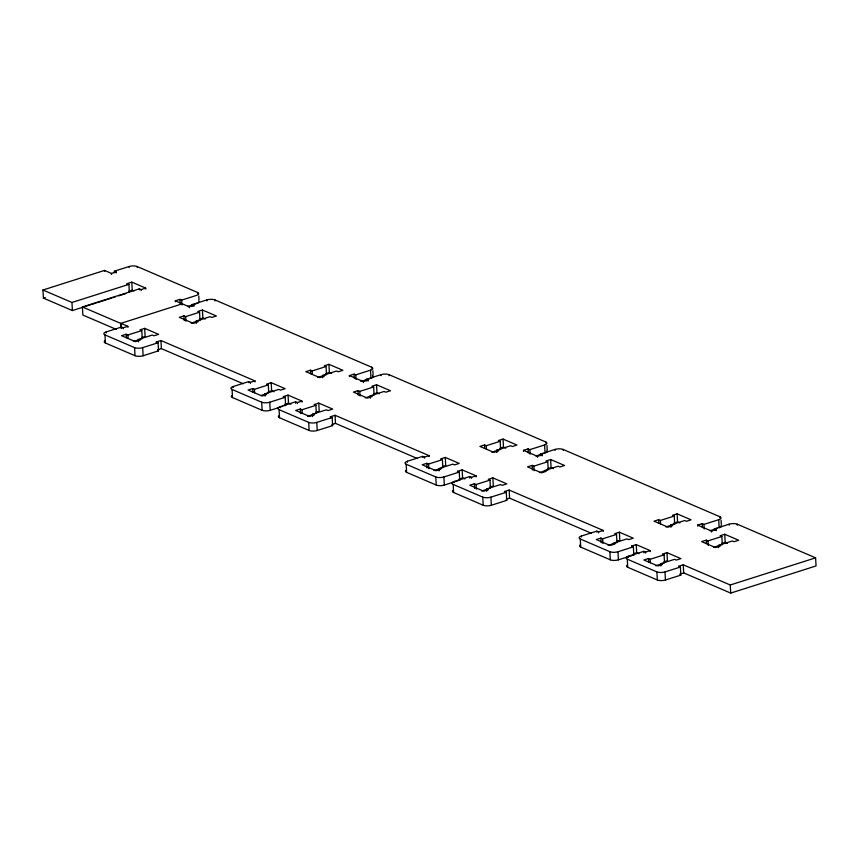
<?xml version="1.0" encoding="UTF-8"?>
<svg xmlns="http://www.w3.org/2000/svg" width="859" height="859" viewBox="0 0 859 859"><rect width="100%" height="100%" fill="white"/><g stroke="black" fill="none" stroke-linecap="round" stroke-linejoin="round"><path stroke-width="1.29" d="M90.206 304.902L72.403 310.561L43.39 298.105L42.95 290.009L104.519 270.424L111.477 273.42L116.105 271.949L116.158 272.958M114.44 272.722L114.354 271.197L129.097 266.515A5.788 2.072 -3.1 0 1 137.193 266.537L197.549 292.457L197.602 293.467M43.39 298.105L45.312 297.493M127.229 284.619L127.175 283.61L131.792 282.139L145.719 288.119L145.772 289.129M42.95 290.009L71.963 302.465L128.914 284.35L129.355 292.457L128.592 292.124M128.474 291.426L132.232 290.235L133.972 290.986M116.362 329.437L82.851 315.049L82.41 306.953L139.362 288.839L141.101 289.59L145.719 288.119M91.387 304.526L96.133 303.023M97.325 302.636L100.879 301.509M102.071 301.133L106.817 299.619M107.998 299.243L111.563 298.116M112.744 297.74L115.117 296.978M118.671 295.85L125.79 293.585M175.376 301.842L175.322 300.833L179.939 299.362L181.678 300.102L196.464 295.399A5.788 2.072 -3.1 0 0 197.549 292.457M121.162 327.891L120.915 323.338L182.28 303.818L182.333 304.827M156.392 343.009L156.338 342L158.077 342.752L158.518 350.848L143.12 355.744A5.788 2.072 -3.1 0 1 135.024 355.712L105.421 343.009L104.981 334.913A5.788 2.072 -3.1 0 1 106.119 331.95L121.516 327.043L123.256 327.794L127.873 326.323L127.927 327.343M192.201 306.115L192.126 304.591L206.858 299.909A5.788 2.072 -3.1 0 1 214.965 299.931L371.657 367.212L371.711 368.221M187.67 306.438L192.867 304.784M193.672 304.526L195.637 303.903M196.561 303.614L196.904 303.506A5.788 2.072 -3.1 0 0 198.762 301.015M175.322 300.833L189.248 306.813L193.866 305.342L193.919 306.352M133.413 341.474L142.229 338.671L141.789 330.575L127.937 334.978L126.198 334.237L121.581 335.708L135.507 341.689L140.124 340.218L138.385 339.466L138.503 341.785M138.385 339.466L152.236 335.064L153.976 335.805L158.593 334.344L144.666 328.363L140.049 329.824L141.789 330.575M191.181 323.113L199.997 320.31L199.556 312.214L185.694 316.617L183.955 315.876L179.338 317.336L193.264 323.317L197.881 321.857L196.142 321.105L196.271 323.413M196.142 321.105L210.004 316.703L211.743 317.443L216.361 315.972L202.434 309.992L197.817 311.463L199.556 312.214M141.649 337.555L145.107 336.46L144.666 328.363M199.406 319.194L202.874 318.098L205.194 319.086M156.338 342L160.955 340.529L254.973 380.902L255.026 381.911M104.981 334.913L134.584 347.616A5.788 2.072 -3.1 0 0 142.68 347.648L158.077 342.752M157.637 349.828L161.395 348.625L243.194 383.758M280.796 406.951L270.209 410.312A5.788 2.072 -3.1 0 1 262.113 410.291L232.51 397.577L232.08 389.481A5.788 2.072 -3.1 0 1 233.218 386.518L248.605 381.621L250.356 382.373L254.973 380.902M268.738 393.003L268.309 384.896L254.447 389.31L252.707 388.558L248.09 390.029L262.016 396.01L266.634 394.539L264.894 393.798L265.023 396.106M264.894 393.798L278.756 389.385L280.496 390.136L285.113 388.665L271.186 382.684L266.569 384.156L268.309 384.896M317.669 377.434L326.484 374.631L326.044 366.525L312.193 370.938L310.453 370.186L305.836 371.657L319.763 377.638L324.38 376.167L322.64 375.415L322.769 377.735M322.64 375.415L336.492 371.013L338.231 371.764L342.859 370.293L328.922 364.313L324.305 365.784L326.044 366.525M268.158 391.887L271.627 390.781L273.946 391.779M325.905 373.515L329.362 372.409L331.692 373.407M261.19 395.398L267.482 393.401M283.481 397.588L283.427 396.568L288.044 395.108L301.981 401.089L302.035 402.098M349.473 376.596L349.42 375.587L354.037 374.116L355.776 374.868L370.519 370.175A5.788 2.072 -3.1 0 0 371.657 367.212M232.08 389.481L261.673 402.195A5.788 2.072 -3.1 0 0 269.78 402.216L285.167 397.32L285.607 405.416L284.651 405.727M284.737 404.396L288.484 403.204L290.804 404.202M330.49 417.775L330.436 416.755L332.175 417.506L332.616 425.602L317.218 430.499A5.788 2.072 -3.1 0 1 309.122 430.477L279.519 417.764L279.089 409.668A5.788 2.072 -3.1 0 1 280.217 406.704L295.614 401.808L297.354 402.549L301.981 401.089M366.31 380.87L366.224 379.345L380.966 374.664A5.788 2.072 -3.1 0 1 389.063 374.685L545.755 441.966L545.809 442.986M281.763 406.64L282.718 406.339M360.823 381.503L367.276 379.453M368.189 379.152L370.036 378.572M349.42 375.587L363.346 381.568L367.963 380.097L368.017 381.106M316.327 413.437L315.897 405.33L302.035 409.743L300.296 408.991L295.679 410.462L309.605 416.443L314.222 414.972L312.483 414.231L312.612 416.54M312.483 414.231L326.334 409.818L328.084 410.57L332.701 409.099L318.775 403.118L314.147 404.589L315.897 405.33M365.279 397.878L374.094 395.065L373.654 386.969L359.803 391.382L358.063 390.63L353.436 392.101L367.373 398.082L371.99 396.611L370.25 395.859L370.369 398.179M370.25 395.859L384.102 391.457L385.841 392.209L390.458 390.738L376.532 384.757L371.915 386.228L373.654 386.969M315.747 412.32L319.204 411.214L318.775 403.118M373.504 393.959L376.972 392.853L379.291 393.851M307.511 416.239L315.07 413.834M330.436 416.755L335.053 415.284L429.071 455.657L429.124 456.666M279.089 409.668L308.682 422.381A5.788 2.072 -3.1 0 0 316.778 422.403L332.175 417.506M332.036 424.486L335.493 423.39L417.302 458.513M454.894 481.706L444.318 485.077A5.788 2.072 -3.1 0 1 436.211 485.045L406.618 472.343L406.178 464.236A5.788 2.072 -3.1 0 1 407.316 461.272L422.714 456.376L424.453 457.128L429.071 455.657M442.847 467.758L442.406 459.662L428.544 464.064L426.805 463.312L422.188 464.783L436.114 470.764L440.731 469.293L438.992 468.552L439.121 470.861M438.992 468.552L452.854 464.139L454.594 464.891L459.211 463.42L445.284 457.439L440.667 458.91L442.406 459.662M491.767 452.188L500.593 449.386L500.153 441.29L486.291 445.692L484.551 444.941L479.934 446.412L493.861 452.392L498.478 450.921L496.738 450.18L496.867 452.489M496.738 450.18L510.6 445.767L512.34 446.519L516.957 445.048L503.03 439.067L498.413 440.538L500.153 441.29M500.002 448.269L503.471 447.163L505.79 448.162M442.256 466.641L445.724 465.535L445.284 457.439M434.031 470.56L441.58 468.155M457.589 472.343L457.536 471.333L462.153 469.862L476.079 475.843L476.133 476.852M523.571 451.351L523.518 450.341L528.135 448.87L529.885 449.622L544.617 444.941A5.788 2.072 -3.1 0 0 545.755 441.966M406.178 464.236L435.771 476.949A5.788 2.072 -3.1 0 0 443.878 476.97L459.275 472.074L459.715 480.181L458.749 480.482M459.125 479.064L462.593 477.958L464.912 478.957M504.598 492.529L504.534 491.52L506.284 492.261L506.713 500.368L491.327 505.264A5.788 2.072 -3.1 0 1 483.22 505.232L453.627 492.518L453.187 484.422A5.788 2.072 -3.1 0 1 454.325 481.459L469.723 476.562L471.462 477.314L476.079 475.843M540.408 455.624L540.322 454.11L555.064 449.418A5.788 2.072 -3.1 0 1 563.16 449.45L719.853 516.731L719.906 517.741M455.861 481.405L457.783 480.793M535.844 455.968L540.451 454.497M542.297 453.917L544.134 453.327M523.518 450.341L537.444 456.322L542.072 454.851L542.126 455.871M490.435 488.191L489.995 480.095L476.133 484.497L474.393 483.757L469.776 485.217L483.703 491.198L488.32 489.737L486.581 488.986L486.709 491.294M486.581 488.986L500.443 484.573L502.182 485.324L506.799 483.853L492.873 477.872L488.256 479.343L489.995 480.095M547.763 461.723L533.901 466.136L532.161 465.385L527.544 466.856L541.471 472.837L546.088 471.366L544.348 470.625L558.2 466.212L559.95 466.963L564.567 465.492L550.64 459.511L546.013 460.982L547.763 461.723L548.192 469.83L539.377 472.633M489.845 487.074L493.313 485.979L492.873 477.872M547.612 468.713L551.07 467.607L553.4 468.606M481.62 490.994L489.168 488.588M504.534 491.52L509.162 490.049L603.168 530.411L603.222 531.431M453.187 484.422L482.779 497.136A5.788 2.072 -3.1 0 0 490.886 497.157L506.284 492.261M506.423 499.154L509.591 498.145L591.4 533.267M629.003 556.471L618.416 559.832A5.788 2.072 -3.1 0 1 610.319 559.81L580.716 547.097L580.276 539.001A5.788 2.072 -3.1 0 1 581.414 536.037L596.812 531.141L598.551 531.882L603.168 530.411M616.504 534.416L602.653 538.818L600.913 538.078L596.296 539.549L610.223 545.529L614.84 544.058L613.101 543.307L626.952 538.904L628.691 539.645L633.308 538.185L619.382 532.204L614.765 533.664L616.504 534.416L616.945 542.512L608.129 545.315M665.875 526.943L674.691 524.14L674.251 516.044L660.399 520.447L658.649 519.706L654.032 521.177L667.958 527.158L672.586 525.687L670.836 524.935L670.965 527.254M670.836 524.935L684.698 520.533L686.438 521.273L691.055 519.813L677.128 513.832L672.511 515.293L674.251 516.044M616.365 541.395L619.822 540.3L619.382 532.204M674.1 523.024L677.568 521.928L679.888 522.927M631.687 547.097L631.633 546.088L636.251 544.617L650.177 550.598L650.231 551.618M697.68 526.116L697.626 525.107L702.243 523.636L703.983 524.377L718.715 519.695A5.788 2.072 -3.1 0 0 719.853 516.731M580.276 539.001L609.879 551.703A5.788 2.072 -3.1 0 0 617.975 551.736L633.373 546.839L633.813 554.935L632.847 555.247M633.513 553.733L636.691 552.724L639.01 553.711M678.696 567.284L678.642 566.274L680.382 567.026L680.822 575.122L665.424 580.018A5.788 2.072 -3.1 0 1 657.318 579.986L627.725 567.284L627.285 559.188A5.788 2.072 -3.1 0 1 628.423 556.224L643.821 551.328L645.56 552.069L650.177 550.598M714.505 530.39L714.43 528.865L729.162 524.183A5.788 2.072 -3.1 0 1 737.269 524.205L815.61 557.845L816.05 565.941L730.708 593.086L683.7 572.899L679.941 574.102M629.958 556.16L631.891 555.548M709.942 530.722L715.472 528.961M716.395 528.672L717.319 528.382M697.626 525.107L711.553 531.087L716.17 529.616L716.223 530.626M664.533 562.946L664.093 554.85L650.242 559.263L648.502 558.511L643.874 559.982L657.811 565.963L662.429 564.492L660.689 563.74L660.807 566.06M660.689 563.74L674.54 559.338L676.28 560.079L680.897 558.618L666.971 552.638L662.353 554.098L664.093 554.85M713.485 547.387L722.301 544.585L721.861 536.488L707.999 540.891L706.259 540.15L701.642 541.61L715.568 547.591L720.186 546.131L718.446 545.379L718.575 547.688M718.446 545.379L732.308 540.977L734.048 541.718L738.665 540.247L724.738 534.266L720.121 535.737L721.861 536.488M663.943 561.84L667.411 560.734L666.971 552.638M721.71 543.468L725.179 542.373L727.498 543.36M655.718 565.759L663.277 563.354M678.642 566.274L683.259 564.803L730.268 584.99L815.61 557.845M627.285 559.188L656.888 571.89A5.788 2.072 -3.1 0 0 664.984 571.922L680.382 567.026M114.354 271.197L116.105 271.949M192.126 304.591L193.866 305.342M366.224 379.345L367.963 380.097M540.322 454.11L542.072 454.851M714.43 528.865L716.17 529.616M127.175 283.61L128.914 284.35M120.915 323.338L127.873 326.323M82.41 306.953L120.711 323.403L120.958 327.955M283.427 396.568L285.167 397.32M457.536 471.333L459.275 472.074M631.633 546.088L633.373 546.839M157.648 350.472L158.518 350.848M284.844 405.094L285.607 405.416M331.853 425.28L332.616 425.602M458.953 479.848L459.715 480.181M505.951 500.035L506.713 500.368M633.051 554.613L633.813 554.935M680.06 574.789L680.822 575.122M737.269 524.205L737.323 525.214M729.162 524.183L729.216 525.193M730.268 584.99L730.708 593.086M724.738 534.266L725.179 542.373M721.077 520.243L721.292 524.291M718.715 519.695L719.155 527.791A5.788 2.072 -3.1 0 0 721.109 525.321M711.553 531.087L711.606 532.097M707.999 540.891L708.256 545.519M706.259 540.15L706.452 543.618M703.983 524.377L704.23 528.94M702.243 523.636L702.458 527.684M683.259 564.803L683.7 572.899M677.128 513.832L677.568 521.928M664.984 571.922L665.424 580.018M660.399 520.447L660.582 523.926M658.649 519.706L658.842 523.174M656.888 571.89L657.318 579.986M650.242 559.263L650.424 562.731M648.502 558.511L648.685 561.979M645.56 552.069L645.614 553.078M643.821 551.328L643.906 552.842M636.251 544.617L636.691 552.724M628.423 556.224L628.477 557.233M617.975 551.736L618.416 559.832M609.879 551.703L610.319 559.81M602.653 538.818L602.9 543.446M600.913 538.078L601.16 542.705M598.551 531.882L598.605 532.902M596.812 531.141L596.865 532.15M581.414 536.037L581.468 537.047M563.16 449.45L563.225 450.46M555.064 449.418L555.118 450.438M550.64 459.511L551.07 467.607M546.979 445.488L547.194 449.536M544.617 444.941L545.057 453.037A5.788 2.072 -3.1 0 0 546.775 450.384M537.444 456.322L537.509 457.332M533.901 466.136L534.148 470.764M532.161 465.385L532.408 470.013M529.885 449.622L530.132 454.175M528.135 448.87L528.36 452.929M509.162 490.049L509.591 498.145M503.03 439.067L503.471 447.163M490.886 497.157L491.327 505.264M486.291 445.692L486.484 449.16M484.551 444.941L484.744 448.419M482.779 497.136L483.22 505.232M476.133 484.497L476.391 489.125M474.393 483.757L474.651 488.384M471.462 477.314L471.516 478.323M469.723 476.562L469.798 478.087M462.153 469.862L462.593 477.958M454.325 481.459L454.379 482.468M443.878 476.97L444.318 485.077M435.771 476.949L436.211 485.045M428.544 464.064L428.802 468.692M426.805 463.312L427.063 467.94M424.453 457.128L424.507 458.137M422.714 456.376L422.768 457.396M407.316 461.272L407.37 462.292M389.063 374.685L389.116 375.705M380.966 374.664L381.02 375.673M376.532 384.757L376.972 392.853M372.87 370.723L373.096 374.771M370.519 370.175L370.959 378.271A5.788 2.072 -3.1 0 0 372.409 375.458M363.346 381.568L363.4 382.577M359.803 391.382L360.05 396.01M358.063 390.63L358.31 395.258M355.776 374.868L356.023 379.42M354.037 374.116L354.262 378.164M335.053 415.284L335.493 423.39M328.922 364.313L329.362 372.409M316.778 422.403L317.218 430.499M312.193 370.938L312.375 374.406M310.453 370.186L310.636 373.654M308.682 422.381L309.122 430.477M302.035 409.743L302.228 413.211M300.296 408.991L300.543 413.619M297.354 402.549L297.407 403.569M295.614 401.808L295.7 403.322M288.044 395.108L288.484 403.204M280.217 406.704L280.281 407.714M271.186 382.684L271.627 390.781M269.78 402.216L270.209 410.312M261.673 402.195L262.113 410.291M254.447 389.31L254.64 392.778M252.707 388.558L252.9 392.026M250.356 382.373L250.409 383.382M248.605 381.621L248.659 382.631M233.218 386.518L233.272 387.527M214.965 299.931L215.018 300.94M206.858 299.909L206.912 300.918M202.434 309.992L202.874 318.098M198.773 295.958L198.998 300.006M189.248 306.813L189.302 307.823M185.694 316.617L185.952 321.245M183.955 315.876L184.213 320.504M181.678 300.102L181.925 304.666M179.939 299.362L180.154 303.41M160.955 340.529L161.395 348.625M141.101 289.59L141.155 290.6M142.68 347.648L143.12 355.744M139.362 288.839L139.416 289.848M137.193 266.537L137.257 267.546M131.792 282.139L132.232 290.235M134.584 347.616L135.024 355.712M129.097 266.515L129.151 267.525M127.937 334.978L128.12 338.457M126.198 334.237L126.38 337.705M123.256 327.794L123.309 328.804M121.516 327.043L121.602 328.567M111.477 273.42L111.541 274.429M104.519 270.424L104.573 271.433M106.119 331.95L106.172 332.959M71.963 302.465L72.403 310.561M627.725 567.284A5.788 2.072 -3.1 0 1 627.403 564.964M580.716 547.097A5.788 2.072 -3.1 0 1 580.126 544.971M453.627 492.518A5.788 2.072 -3.1 0 1 453.026 490.403M406.618 472.343A5.788 2.072 -3.1 0 1 405.792 470.421M279.519 417.764A5.788 2.072 -3.1 0 1 278.703 415.853M232.51 397.577A5.788 2.072 -3.1 0 1 231.694 395.666M105.421 343.009A5.788 2.072 -3.1 0 1 105.099 340.69"/></g></svg>
